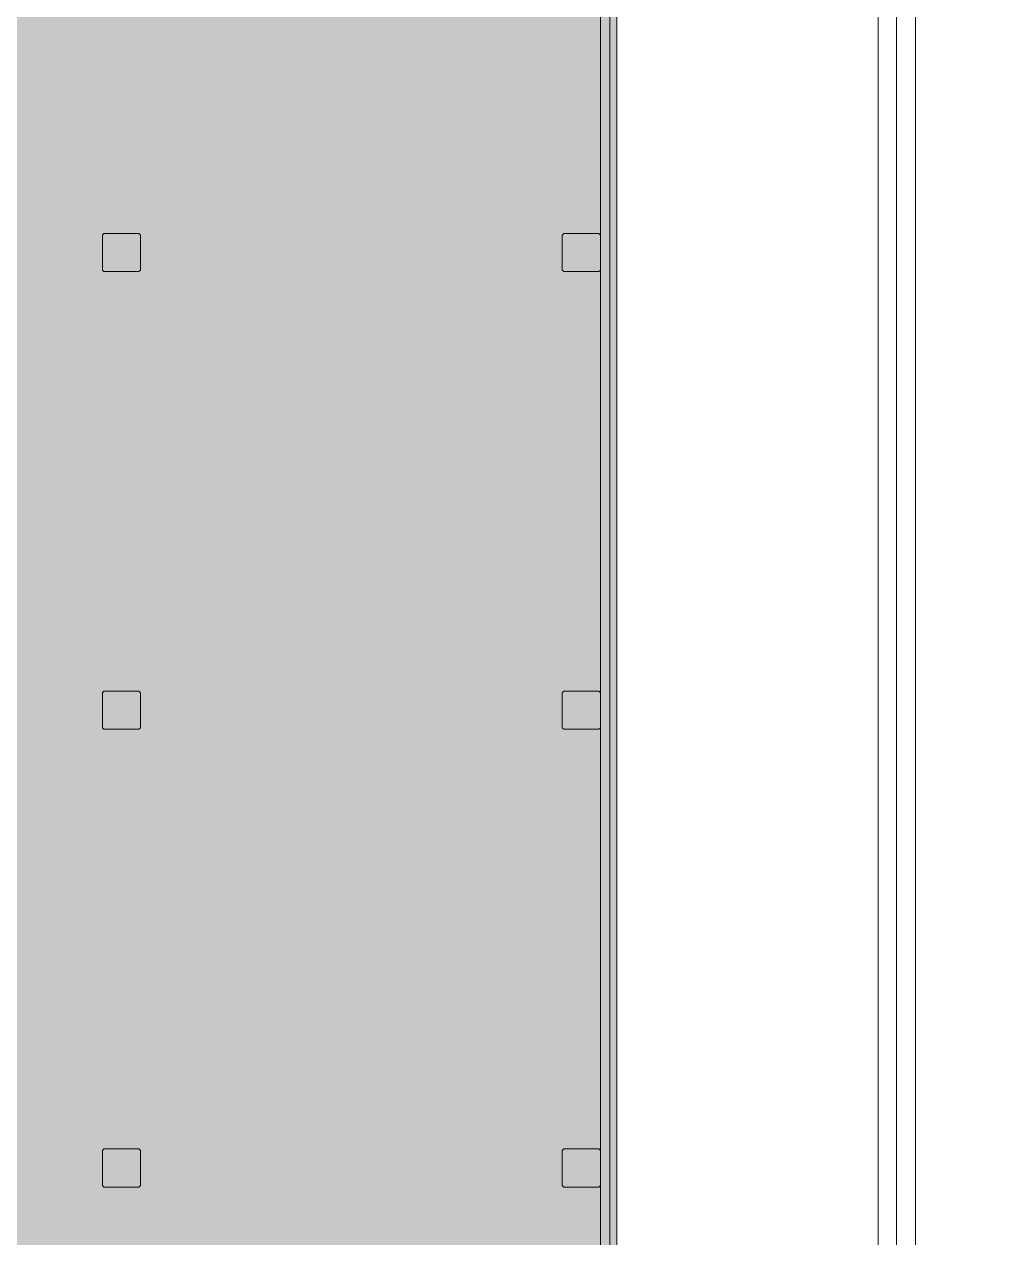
# Model space of a CAD drawing. Header units: inches. Extents: x -13 to 4331, y -638 to 2885.
# Drawn here: x 3710 to 4331, y 778 to 1542 of the extents above; entities that cross this region are included whole.
import ezdxf

# ---------------------------------------------------------------- set-up
doc = ezdxf.new("R2010")
doc.units = ezdxf.units.IN
doc.header["$MEASUREMENT"] = 0
for name, color, linetype, lineweight in [('A-DETL-GENF', 92, 'Continuous', 9), ('A-DETL-THIN', 151, 'Continuous', 9), ('A-WALL', 113, 'Continuous', 9), ('A-WALL-PRHT', 7, 'Continuous', 9), ('Chevy Chase Pavilion_3rd Floor Base_dwg', 8, 'Continuous', 9), ('NIC', 7, 'Continuous', 9), ('S-COLS', 52, 'Continuous', 13)]:
    doc.layers.add(name, color=color, linetype=linetype, lineweight=lineweight)

# ---------------------------------------------------------------- blocks, each defined once
blk = doc.blocks.new('Chevy Chase Pavilion_3rd Floor Base_dwg-5020009-FIRST FLOOR')
at = {"layer": 'A-WALL', "color": 253, "flags": 128}
for points in [[(1760.4, 2407.09), (2015.37, 2305.44), (2131.55, 2596.61), (4079.14, 1819.95), (4079.14, -637.79), (3438.23, -637.79), (3430.06, -625.69), (4073.14, -625.69), (4073.14, 1559.57)], [(4331.5, 1931.31), (4259.5, 1931.31), (4259.5, -637.79), (4331.5, -637.79)], [(4331.5, -625.79), (4271.5, -625.79), (4271.5, 1919.31), (4331.5, 1919.31)]]:
    blk.add_lwpolyline(points, dxfattribs=at)
at = {"layer": 'A-WALL-PRHT', "color": 253, "flags": 128}
for points in [[(4079.14, -637.79), (4259.64, -637.79), (4259.64, 1931.31), (1910.48, 2868.64), (1809.37, 2615.1)], [(1820.11, 2610.82), (1916.94, 2853.62), (4248.08, 1923.48), (4248.08, -626.23), (4079.14, -626.23)]]:
    blk.add_lwpolyline(points, dxfattribs=at)
at = {"layer": 'NIC', "color": 253, "flags": 128}
blk.add_lwpolyline([(408.26, -637.79), (-13.37, -15.74), (1141.95, 2881.27), (1809.37, 2615.1), (1910.48, 2868.64), (4259.64, 1931.31), (4259.64, -637.79)], close=True, dxfattribs=at)
at = {"layer": 'S-COLS', "color": 253, "lineweight": 9, "flags": 128}
for points in [[(3759.64, 1387.24), (3760.64, 1386.24), (3782.64, 1386.24), (3783.64, 1387.24), (3783.64, 1409.24), (3782.64, 1410.24), (3760.64, 1410.24), (3759.64, 1409.24)], [(4049.14, 1387.24), (4050.14, 1386.24), (4072.14, 1386.24), (4073.14, 1387.24), (4073.14, 1409.24), (4072.14, 1410.24), (4050.14, 1410.24), (4049.14, 1409.24)], [(3759.64, 1099.24), (3760.64, 1098.24), (3782.64, 1098.24), (3783.64, 1099.24), (3783.64, 1121.24), (3782.64, 1122.24), (3760.64, 1122.24), (3759.64, 1121.24)], [(4049.14, 1099.24), (4050.14, 1098.24), (4072.14, 1098.24), (4073.14, 1099.24), (4073.14, 1121.24), (4072.14, 1122.24), (4050.14, 1122.24), (4049.14, 1121.24)], [(3759.64, 811.24), (3760.64, 810.24), (3782.64, 810.24), (3783.64, 811.24), (3783.64, 833.24), (3782.64, 834.24), (3760.64, 834.24), (3759.64, 833.24)], [(4049.14, 811.24), (4050.14, 810.24), (4072.14, 810.24), (4073.14, 811.24), (4073.14, 833.24), (4072.14, 834.24), (4050.14, 834.24), (4049.14, 833.24)]]:
    blk.add_lwpolyline(points, close=True, dxfattribs=at)

msp = doc.modelspace()

# ---------------------------------------------------------------- hatches: boundary and pattern name
at = {"layer": 'A-DETL-GENF'}
h = msp.add_hatch(color=9, dxfattribs=at)
h.paths.add_polyline_path([(4083.46, -637.79), (4083.46, 1816.94), (3765.31, 1943.81), (3760.18, 1930.9), (3690.61, 1755.35), (3767.42, 1755.35), (3767.42, 1719.35), (3794.92, 1719.35), (3794.92, 1744.23), (3809.38, 1724.34), (3849.1, 1764.07), (3923.14, 1764.07), (3923.14, 1563.07), (4073.14, 1563.07), (4073.14, 1559.57), (3919.64, 1559.57), (3919.64, 1760.57), (3850.55, 1760.57), (3808.95, 1718.97), (3798.42, 1733.46), (3798.42, 1715.85), (3763.92, 1715.85), (3763.92, 1751.85), (3688.48, 1751.85), (3500.08, 1331.54), (3500.08, 1314.17), (3484.98, 1314.17), (3484.98, 1299.92), (3481.48, 1299.92), (3481.48, 1314.17), (3150.67, 1314.17), (3150.67, 1043.48), (3073.38, 1157.52), (3073.38, 805.86), (2828.96, 805.86), (2828.62, 806.36), (2828.25, 806.36), (2828.25, 806.9), (2828.02, 807.26), (2827.91, 807.19), (2408.51, 1425.94), (2411.61, 1428.05), (2412, 1427.47), (2447.28, 1451.39), (2475.9, 1409.17), (2584.64, 1482.88), (2676.15, 1712.35), (2666.8, 1716.06), (2672.5, 1730.46), (2575.76, 1769.04), (2626.37, 1895.96), (2525.51, 1936.18), (2510.61, 1898.8), (2481.84, 1910.28), (2443.21, 1813.41), (2255.44, 1888.29), (2296.87, 1992.18), (2442.32, 1934.18), (2439.54, 1927.21), (2301.06, 1982.44), (2265.19, 1892.48), (2439.02, 1823.16), (2477.65, 1920.02), (2506.42, 1908.55), (2522.48, 1948.83), (2529.45, 1946.05), (2528.29, 1943.15), (2625.03, 1904.57), (2634.66, 1928.72), (2638.78, 1927.07), (2638.83, 1927.18), (2639.55, 1926.89), (2654.29, 1964.07), (2653.64, 1964.33), (2653.69, 1964.46), (2649.57, 1966.1), (2681.92, 2047.21), (2633.23, 2066.62), (2607.75, 2001.73), (2559.69, 2020.9), (2556.45, 2012.79), (2549.49, 2015.57), (2578.54, 2088.43), (2578.04, 2088.64), (2604.38, 2154.69), (2712.38, 2111.62), (2774.37, 2267.06), (2793.23, 2259.54), (2818.42, 2322.69), (2132.91, 2596.07), (2015.28, 2304.93), (1758.36, 2406.75), (1837.95, 2607.55), (1136.65, 2885.49), (-13.25, -15.92), (408.26, -637.79), (3500.08, -637.79)], flags=0)
h.paths.add_polyline_path([(2633.84, 575.55), (2631.16, 577.8), (2742.24, 710.19), (3074.5, 710.19), (3074.5, 706.69), (2743.87, 706.69), (2732.37, 692.98)], flags=0)
h.paths.add_polyline_path([(3481.48, 1254.24), (3481.48, 1259.92), (3484.98, 1259.92), (3484.98, 1254.24)], flags=0)
h.paths.add_polyline_path([(2603.52, 2011.49), (2626.27, 2069.4), (2585.5, 2085.64), (2562.46, 2027.86), (2587.78, 2017.77)], flags=0)
h.paths.add_polyline_path([(2684.69, 2054.18), (2705.48, 2106.29), (2608.56, 2144.94), (2587.78, 2092.83), (2673.74, 2058.55)], flags=0)

# ---------------------------------------------------------------- linework, layer by layer
at = {"layer": 'A-DETL-THIN'}
msp.add_line((4083.46, -637.79), (4083.46, 1816.94), dxfattribs=at)

# ---------------------------------------------------------------- block references
at = {"layer": 'Chevy Chase Pavilion_3rd Floor Base_dwg', "color": 253}
msp.add_blockref('Chevy Chase Pavilion_3rd Floor Base_dwg-5020009-FIRST FLOOR', (0, 0), dxfattribs=at)

doc.saveas('drawing.dxf')
